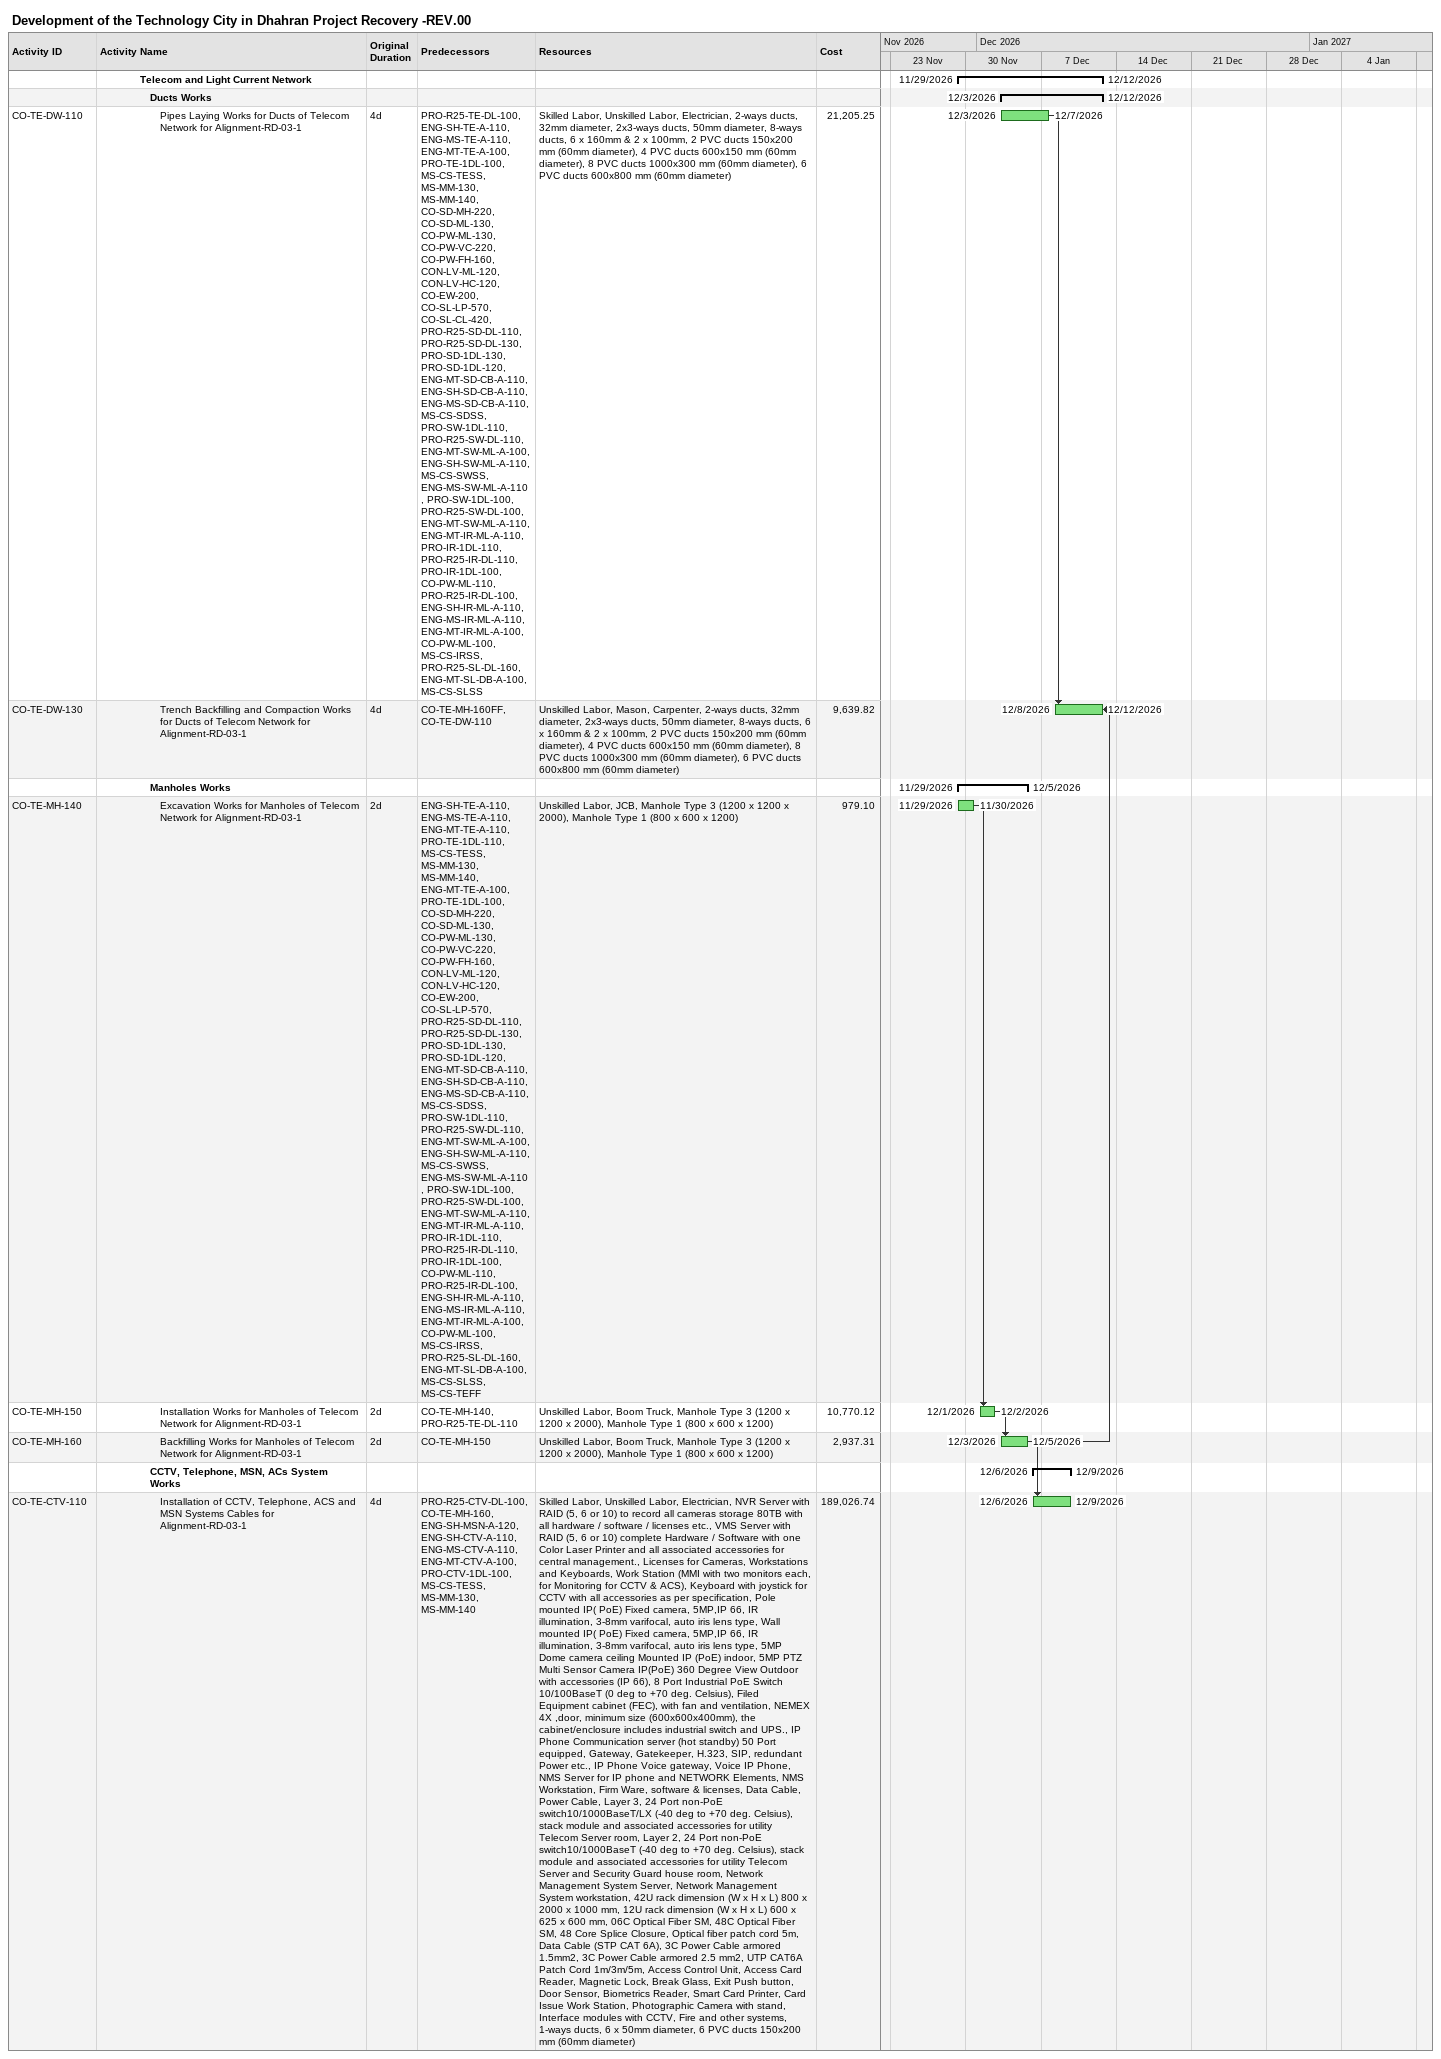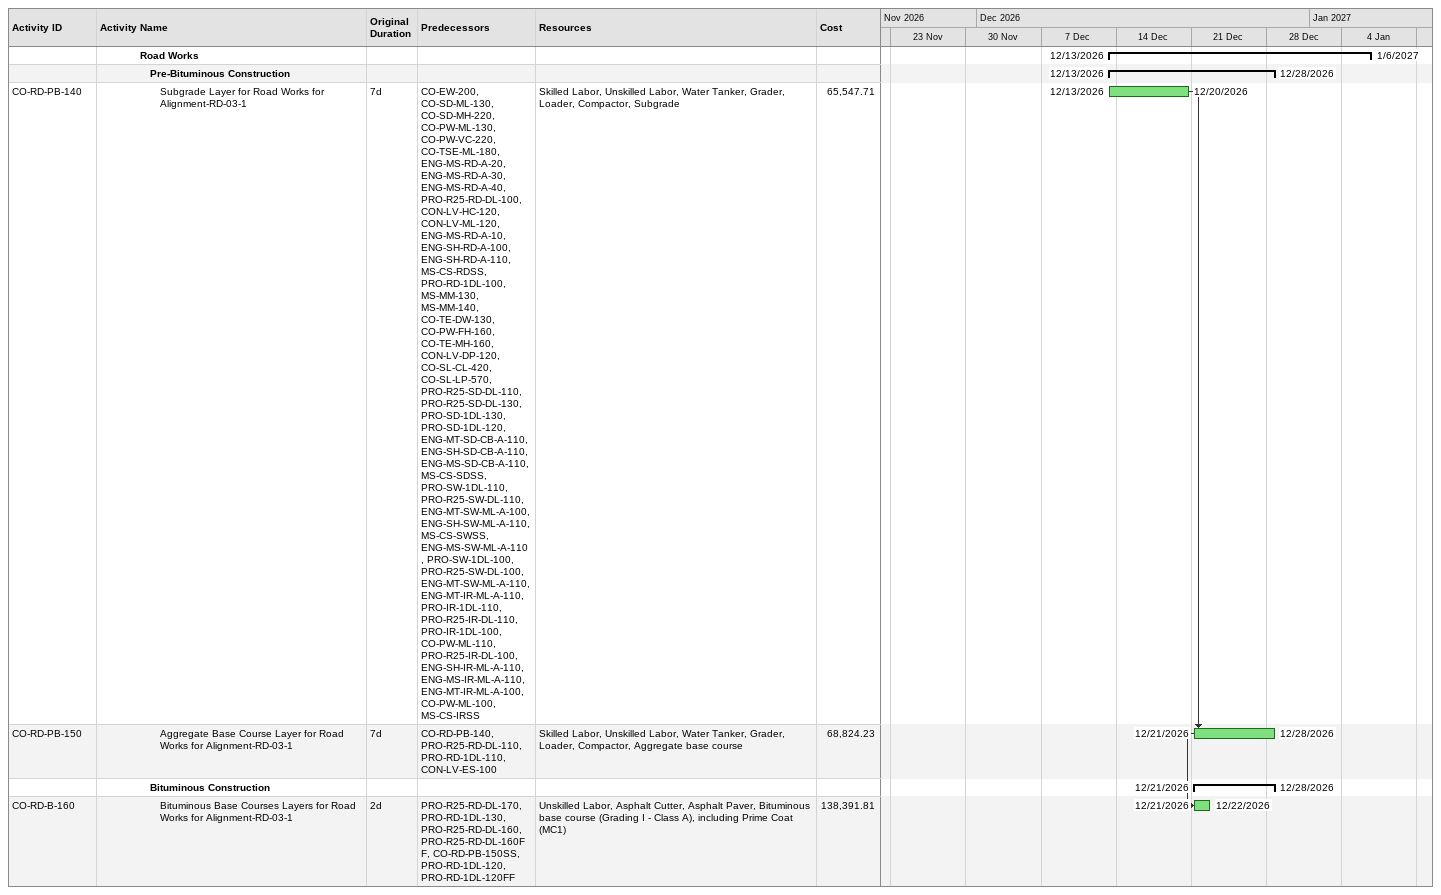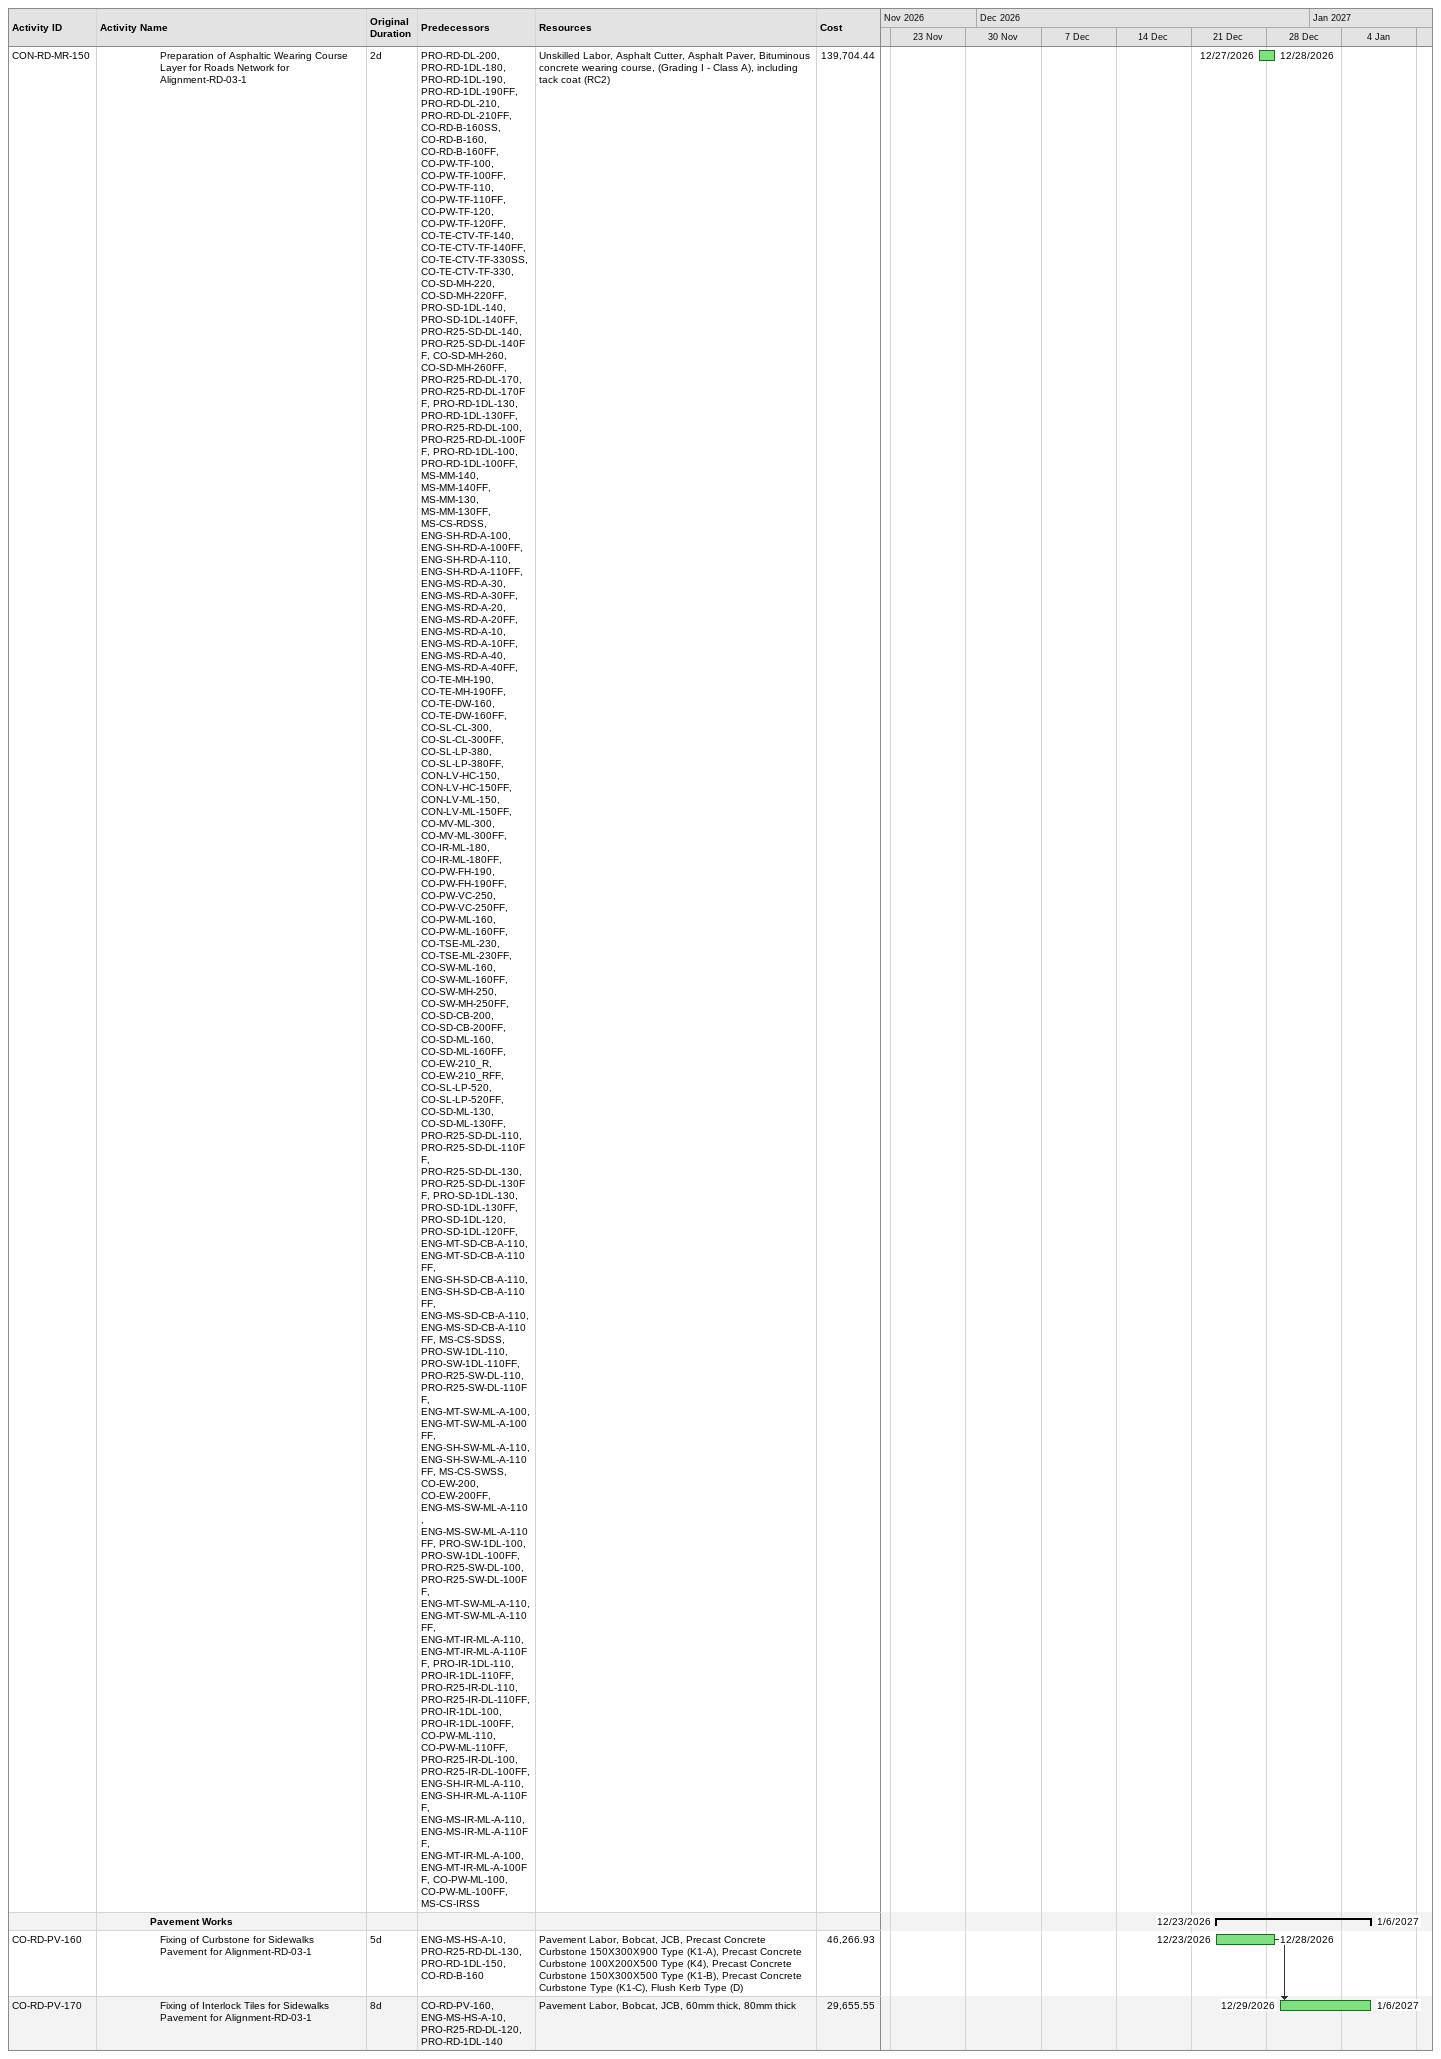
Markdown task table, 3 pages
Development of the Technology City in Dhahran Project Recovery -REV.00

| ID | Level | Task | Original duration | Start | Finish | Predecessors | Resources | Cost |
|---|---|---|---|---|---|---|---|---|
|  | 5 | **Telecom and Light Current Network** |  | 2026-11-29 | 2026-12-12 |  |  |  |
|  | 6 | **Ducts Works** |  | 2026-12-03 | 2026-12-12 |  |  |  |
| CO-TE-DW-110 | 7 | Pipes Laying Works for Ducts of Telecom Network for Alignment-RD-03-1 | 4d | 2026-12-03 | 2026-12-07 | PRO-R25-TE-DL-100, ENG-SH-TE-A-110, ENG-MS-TE-A-110, ENG-MT-TE-A-100, PRO-TE-1DL-100, MS-CS-TESS, MS-MM-130, MS-MM-140, CO-SD-MH-220, CO-SD-ML-130, CO-PW-ML-130, CO-PW-VC-220, CO-PW-FH-160, CON-LV-ML-120, CON-LV-HC-120, CO-EW-200, CO-SL-LP-570, CO-SL-CL-420, PRO-R25-SD-DL-110, PRO-R25-SD-DL-130, PRO-SD-1DL-130, PRO-SD-1DL-120, ENG-MT-SD-CB-A-110, ENG-SH-SD-CB-A-110, ENG-MS-SD-CB-A-110, MS-CS-SDSS, PRO-SW-1DL-110, PRO-R25-SW-DL-110, ENG-MT-SW-ML-A-100, ENG-SH-SW-ML-A-110, MS-CS-SWSS, ENG-MS-SW-ML-A-110, PRO-SW-1DL-100, PRO-R25-SW-DL-100, ENG-MT-SW-ML-A-110, ENG-MT-IR-ML-A-110, PRO-IR-1DL-110, PRO-R25-IR-DL-110, PRO-IR-1DL-100, CO-PW-ML-110, PRO-R25-IR-DL-100, ENG-SH-IR-ML-A-110, ENG-MS-IR-ML-A-110, ENG-MT-IR-ML-A-100, CO-PW-ML-100, MS-CS-IRSS, PRO-R25-SL-DL-160, ENG-MT-SL-DB-A-100, MS-CS-SLSS | Skilled Labor, Unskilled Labor, Electrician, 2-ways ducts, 32mm diameter, 2x3-ways ducts, 50mm diameter, 8-ways ducts, 6 x 160mm & 2 x 100mm, 2 PVC ducts 150x200 mm (60mm diameter), 4 PVC ducts 600x150 mm (60mm diameter), 8 PVC ducts 1000x300 mm (60mm diameter), 6 PVC ducts 600x800 mm (60mm diameter) | 21205.25 |
| CO-TE-DW-130 | 7 | Trench Backfilling and Compaction Works for Ducts of Telecom Network for Alignment-RD-03-1 | 4d | 2026-12-08 | 2026-12-12 | CO-TE-MH-160FF, CO-TE-DW-110 | Unskilled Labor, Mason, Carpenter, 2-ways ducts, 32mm diameter, 2x3-ways ducts, 50mm diameter, 8-ways ducts, 6 x 160mm & 2 x 100mm, 2 PVC ducts 150x200 mm (60mm diameter), 4 PVC ducts 600x150 mm (60mm diameter), 8 PVC ducts 1000x300 mm (60mm diameter), 6 PVC ducts 600x800 mm (60mm diameter) | 9639.82 |
|  | 6 | **Manholes Works** |  | 2026-11-29 | 2026-12-05 |  |  |  |
| CO-TE-MH-140 | 7 | Excavation Works for Manholes of Telecom Network for Alignment-RD-03-1 | 2d | 2026-11-29 | 2026-11-30 | ENG-SH-TE-A-110, ENG-MS-TE-A-110, ENG-MT-TE-A-110, PRO-TE-1DL-110, MS-CS-TESS, MS-MM-130, MS-MM-140, ENG-MT-TE-A-100, PRO-TE-1DL-100, CO-SD-MH-220, CO-SD-ML-130, CO-PW-ML-130, CO-PW-VC-220, CO-PW-FH-160, CON-LV-ML-120, CON-LV-HC-120, CO-EW-200, CO-SL-LP-570, PRO-R25-SD-DL-110, PRO-R25-SD-DL-130, PRO-SD-1DL-130, PRO-SD-1DL-120, ENG-MT-SD-CB-A-110, ENG-SH-SD-CB-A-110, ENG-MS-SD-CB-A-110, MS-CS-SDSS, PRO-SW-1DL-110, PRO-R25-SW-DL-110, ENG-MT-SW-ML-A-100, ENG-SH-SW-ML-A-110, MS-CS-SWSS, ENG-MS-SW-ML-A-110, PRO-SW-1DL-100, PRO-R25-SW-DL-100, ENG-MT-SW-ML-A-110, ENG-MT-IR-ML-A-110, PRO-IR-1DL-110, PRO-R25-IR-DL-110, PRO-IR-1DL-100, CO-PW-ML-110, PRO-R25-IR-DL-100, ENG-SH-IR-ML-A-110, ENG-MS-IR-ML-A-110, ENG-MT-IR-ML-A-100, CO-PW-ML-100, MS-CS-IRSS, PRO-R25-SL-DL-160, ENG-MT-SL-DB-A-100, MS-CS-SLSS, MS-CS-TEFF | Unskilled Labor, JCB, Manhole Type 3 (1200 x 1200 x 2000), Manhole Type 1 (800 x 600 x 1200) | 979.10 |
| CO-TE-MH-150 | 7 | Installation Works for Manholes of Telecom Network for Alignment-RD-03-1 | 2d | 2026-12-01 | 2026-12-02 | CO-TE-MH-140, PRO-R25-TE-DL-110 | Unskilled Labor, Boom Truck, Manhole Type 3 (1200 x 1200 x 2000), Manhole Type 1 (800 x 600 x 1200) | 10770.12 |
| CO-TE-MH-160 | 7 | Backfilling Works for Manholes of Telecom Network for Alignment-RD-03-1 | 2d | 2026-12-03 | 2026-12-05 | CO-TE-MH-150 | Unskilled Labor, Boom Truck, Manhole Type 3 (1200 x 1200 x 2000), Manhole Type 1 (800 x 600 x 1200) | 2937.31 |
|  | 6 | **CCTV, Telephone, MSN, ACs System Works** |  | 2026-12-06 | 2026-12-09 |  |  |  |
| CO-TE-CTV-110 | 7 | Installation of CCTV, Telephone, ACS and MSN Systems Cables for Alignment-RD-03-1 | 4d | 2026-12-06 | 2026-12-09 | PRO-R25-CTV-DL-100, CO-TE-MH-160, ENG-SH-MSN-A-120, ENG-SH-CTV-A-110, ENG-MS-CTV-A-110, ENG-MT-CTV-A-100, PRO-CTV-1DL-100, MS-CS-TESS, MS-MM-130, MS-MM-140 | Skilled Labor, Unskilled Labor, Electrician, NVR Server with RAID (5, 6 or 10) to record all cameras storage 80TB with all hardware / software / licenses etc., VMS Server with RAID (5, 6 or 10) complete Hardware / Software with one Color Laser Printer and all associated accessories for central management., Licenses for Cameras, Workstations and Keyboards, Work Station (MMI with two monitors each, for Monitoring for CCTV & ACS), Keyboard with joystick for CCTV with all accessories as per specification, Pole mounted IP( PoE) Fixed camera, 5MP,IP 66, IR illumination, 3-8mm varifocal, auto iris lens type, Wall mounted IP( PoE) Fixed camera, 5MP,IP 66, IR illumination, 3-8mm varifocal, auto iris lens type, 5MP Dome camera ceiling Mounted IP (PoE) indoor, 5MP PTZ Multi Sensor Camera IP(PoE) 360 Degree View Outdoor with accessories (IP 66), 8 Port Industrial PoE Switch 10/100BaseT (0 deg to +70 deg. Celsius), Filed Equipment cabinet (FEC), with fan and ventilation, NEMEX 4X ,door, minimum size (600x600x400mm), the cabinet/enclosure includes industrial switch and UPS., IP Phone Communication server (hot standby) 50 Port equipped, Gateway, Gatekeeper, H.323, SIP, redundant Power etc., IP Phone Voice gateway, Voice IP Phone, NMS Server for IP phone and NETWORK Elements, NMS Workstation, Firm Ware, software & licenses, Data Cable, Power Cable, Layer 3, 24 Port non-PoE switch10/1000BaseT/LX (-40 deg to +70 deg. Celsius), stack module and associated accessories for utility Telecom Server room, Layer 2, 24 Port non-PoE switch10/1000BaseT (-40 deg to +70 deg. Celsius), stack module and associated accessories for utility Telecom Server and Security Guard house room, Network Management System Server, Network Management System workstation, 42U rack dimension (W x H x L) 800 x 2000 x 1000 mm, 12U rack dimension (W x H x L) 600 x 625 x 600 mm, 06C Optical Fiber SM, 48C Optical Fiber SM, 48 Core Splice Closure, Optical fiber patch cord 5m, Data Cable (STP CAT 6A), 3C Power Cable armored 1.5mm2, 3C Power Cable armored 2.5 mm2, UTP CAT6A Patch Cord 1m/3m/5m, Access Control Unit, Access Card Reader, Magnetic Lock, Break Glass, Exit Push button, Door Sensor, Biometrics Reader, Smart Card Printer, Card Issue Work Station, Photographic Camera with stand, Interface modules with CCTV, Fire and other systems, 1-ways ducts, 6 x 50mm diameter, 6 PVC ducts 150x200 mm (60mm diameter) | 189026.74 |
|  | 5 | **Road Works** |  | 2026-12-13 | 2027-01-06 |  |  |  |
|  | 6 | **Pre-Bituminous Construction** |  | 2026-12-13 | 2026-12-28 |  |  |  |
| CO-RD-PB-140 | 7 | Subgrade Layer for Road Works for Alignment-RD-03-1 | 7d | 2026-12-13 | 2026-12-20 | CO-EW-200, CO-SD-ML-130, CO-SD-MH-220, CO-PW-ML-130, CO-PW-VC-220, CO-TSE-ML-180, ENG-MS-RD-A-20, ENG-MS-RD-A-30, ENG-MS-RD-A-40, PRO-R25-RD-DL-100, CON-LV-HC-120, CON-LV-ML-120, ENG-MS-RD-A-10, ENG-SH-RD-A-100, ENG-SH-RD-A-110, MS-CS-RDSS, PRO-RD-1DL-100, MS-MM-130, MS-MM-140, CO-TE-DW-130, CO-PW-FH-160, CO-TE-MH-160, CON-LV-DP-120, CO-SL-CL-420, CO-SL-LP-570, PRO-R25-SD-DL-110, PRO-R25-SD-DL-130, PRO-SD-1DL-130, PRO-SD-1DL-120, ENG-MT-SD-CB-A-110, ENG-SH-SD-CB-A-110, ENG-MS-SD-CB-A-110, MS-CS-SDSS, PRO-SW-1DL-110, PRO-R25-SW-DL-110, ENG-MT-SW-ML-A-100, ENG-SH-SW-ML-A-110, MS-CS-SWSS, ENG-MS-SW-ML-A-110, PRO-SW-1DL-100, PRO-R25-SW-DL-100, ENG-MT-SW-ML-A-110, ENG-MT-IR-ML-A-110, PRO-IR-1DL-110, PRO-R25-IR-DL-110, PRO-IR-1DL-100, CO-PW-ML-110, PRO-R25-IR-DL-100, ENG-SH-IR-ML-A-110, ENG-MS-IR-ML-A-110, ENG-MT-IR-ML-A-100, CO-PW-ML-100, MS-CS-IRSS | Skilled Labor, Unskilled Labor, Water Tanker, Grader, Loader, Compactor, Subgrade | 65547.71 |
| CO-RD-PB-150 | 7 | Aggregate Base Course Layer for Road Works for Alignment-RD-03-1 | 7d | 2026-12-21 | 2026-12-28 | CO-RD-PB-140, PRO-R25-RD-DL-110, PRO-RD-1DL-110, CON-LV-ES-100 | Skilled Labor, Unskilled Labor, Water Tanker, Grader, Loader, Compactor, Aggregate base course | 68824.23 |
|  | 6 | **Bituminous Construction** |  | 2026-12-21 | 2026-12-28 |  |  |  |
| CO-RD-B-160 | 7 | Bituminous Base Courses Layers for Road Works for Alignment-RD-03-1 | 2d | 2026-12-21 | 2026-12-22 | PRO-R25-RD-DL-170, PRO-RD-1DL-130, PRO-R25-RD-DL-160, PRO-R25-RD-DL-160FF, CO-RD-PB-150SS, PRO-RD-1DL-120, PRO-RD-1DL-120FF | Unskilled Labor, Asphalt Cutter, Asphalt Paver, Bituminous base course (Grading I - Class A), including Prime Coat (MC1) | 138391.81 |
| CON-RD-MR-150 | 7 | Preparation of Asphaltic Wearing Course Layer for Roads Network for Alignment-RD-03-1 | 2d | 2026-12-27 | 2026-12-28 | PRO-RD-DL-200, PRO-RD-1DL-180, PRO-RD-1DL-190, PRO-RD-1DL-190FF, PRO-RD-DL-210, PRO-RD-DL-210FF, CO-RD-B-160SS, CO-RD-B-160, CO-RD-B-160FF, CO-PW-TF-100, CO-PW-TF-100FF, CO-PW-TF-110, CO-PW-TF-110FF, CO-PW-TF-120, CO-PW-TF-120FF, CO-TE-CTV-TF-140, CO-TE-CTV-TF-140FF, CO-TE-CTV-TF-330SS, CO-TE-CTV-TF-330, CO-SD-MH-220, CO-SD-MH-220FF, PRO-SD-1DL-140, PRO-SD-1DL-140FF, PRO-R25-SD-DL-140, PRO-R25-SD-DL-140FF, CO-SD-MH-260, CO-SD-MH-260FF, PRO-R25-RD-DL-170, PRO-R25-RD-DL-170FF, PRO-RD-1DL-130, PRO-RD-1DL-130FF, PRO-R25-RD-DL-100, PRO-R25-RD-DL-100FF, PRO-RD-1DL-100, PRO-RD-1DL-100FF, MS-MM-140, MS-MM-140FF, MS-MM-130, MS-MM-130FF, MS-CS-RDSS, ENG-SH-RD-A-100, ENG-SH-RD-A-100FF, ENG-SH-RD-A-110, ENG-SH-RD-A-110FF, ENG-MS-RD-A-30, ENG-MS-RD-A-30FF, ENG-MS-RD-A-20, ENG-MS-RD-A-20FF, ENG-MS-RD-A-10, ENG-MS-RD-A-10FF, ENG-MS-RD-A-40, ENG-MS-RD-A-40FF, CO-TE-MH-190, CO-TE-MH-190FF, CO-TE-DW-160, CO-TE-DW-160FF, CO-SL-CL-300, CO-SL-CL-300FF, CO-SL-LP-380, CO-SL-LP-380FF, CON-LV-HC-150, CON-LV-HC-150FF, CON-LV-ML-150, CON-LV-ML-150FF, CO-MV-ML-300, CO-MV-ML-300FF, CO-IR-ML-180, CO-IR-ML-180FF, CO-PW-FH-190, CO-PW-FH-190FF, CO-PW-VC-250, CO-PW-VC-250FF, CO-PW-ML-160, CO-PW-ML-160FF, CO-TSE-ML-230, CO-TSE-ML-230FF, CO-SW-ML-160, CO-SW-ML-160FF, CO-SW-MH-250, CO-SW-MH-250FF, CO-SD-CB-200, CO-SD-CB-200FF, CO-SD-ML-160, CO-SD-ML-160FF, CO-EW-210_R, CO-EW-210_RFF, CO-SL-LP-520, CO-SL-LP-520FF, CO-SD-ML-130, CO-SD-ML-130FF, PRO-R25-SD-DL-110, PRO-R25-SD-DL-110FF, PRO-R25-SD-DL-130, PRO-R25-SD-DL-130FF, PRO-SD-1DL-130, PRO-SD-1DL-130FF, PRO-SD-1DL-120, PRO-SD-1DL-120FF, ENG-MT-SD-CB-A-110, ENG-MT-SD-CB-A-110FF, ENG-SH-SD-CB-A-110, ENG-SH-SD-CB-A-110FF, ENG-MS-SD-CB-A-110, ENG-MS-SD-CB-A-110FF, MS-CS-SDSS, PRO-SW-1DL-110, PRO-SW-1DL-110FF, PRO-R25-SW-DL-110, PRO-R25-SW-DL-110FF, ENG-MT-SW-ML-A-100, ENG-MT-SW-ML-A-100FF, ENG-SH-SW-ML-A-110, ENG-SH-SW-ML-A-110FF, MS-CS-SWSS, CO-EW-200, CO-EW-200FF, ENG-MS-SW-ML-A-110, ENG-MS-SW-ML-A-110FF, PRO-SW-1DL-100, PRO-SW-1DL-100FF, PRO-R25-SW-DL-100, PRO-R25-SW-DL-100FF, ENG-MT-SW-ML-A-110, ENG-MT-SW-ML-A-110FF, ENG-MT-IR-ML-A-110, ENG-MT-IR-ML-A-110FF, PRO-IR-1DL-110, PRO-IR-1DL-110FF, PRO-R25-IR-DL-110, PRO-R25-IR-DL-110FF, PRO-IR-1DL-100, PRO-IR-1DL-100FF, CO-PW-ML-110, CO-PW-ML-110FF, PRO-R25-IR-DL-100, PRO-R25-IR-DL-100FF, ENG-SH-IR-ML-A-110, ENG-SH-IR-ML-A-110FF, ENG-MS-IR-ML-A-110, ENG-MS-IR-ML-A-110FF, ENG-MT-IR-ML-A-100, ENG-MT-IR-ML-A-100FF, CO-PW-ML-100, CO-PW-ML-100FF, MS-CS-IRSS | Unskilled Labor, Asphalt Cutter, Asphalt Paver, Bituminous concrete wearing course, (Grading I - Class A), including tack coat (RC2) | 139704.44 |
|  | 6 | **Pavement Works** |  | 2026-12-23 | 2027-01-06 |  |  |  |
| CO-RD-PV-160 | 7 | Fixing of Curbstone for Sidewalks Pavement for Alignment-RD-03-1 | 5d | 2026-12-23 | 2026-12-28 | ENG-MS-HS-A-10, PRO-R25-RD-DL-130, PRO-RD-1DL-150, CO-RD-B-160 | Pavement Labor, Bobcat, JCB, Precast Concrete Curbstone 150X300X900 Type (K1-A), Precast Concrete Curbstone 100X200X500 Type (K4), Precast Concrete Curbstone 150X300X500 Type (K1-B), Precast Concrete Curbstone Type (K1-C), Flush Kerb Type (D) | 46266.93 |
| CO-RD-PV-170 | 7 | Fixing of Interlock Tiles for Sidewalks Pavement for Alignment-RD-03-1 | 8d | 2026-12-29 | 2027-01-06 | CO-RD-PV-160, ENG-MS-HS-A-10, PRO-R25-RD-DL-120, PRO-RD-1DL-140 | Pavement Labor, Bobcat, JCB, 60mm thick, 80mm thick | 29655.55 |
